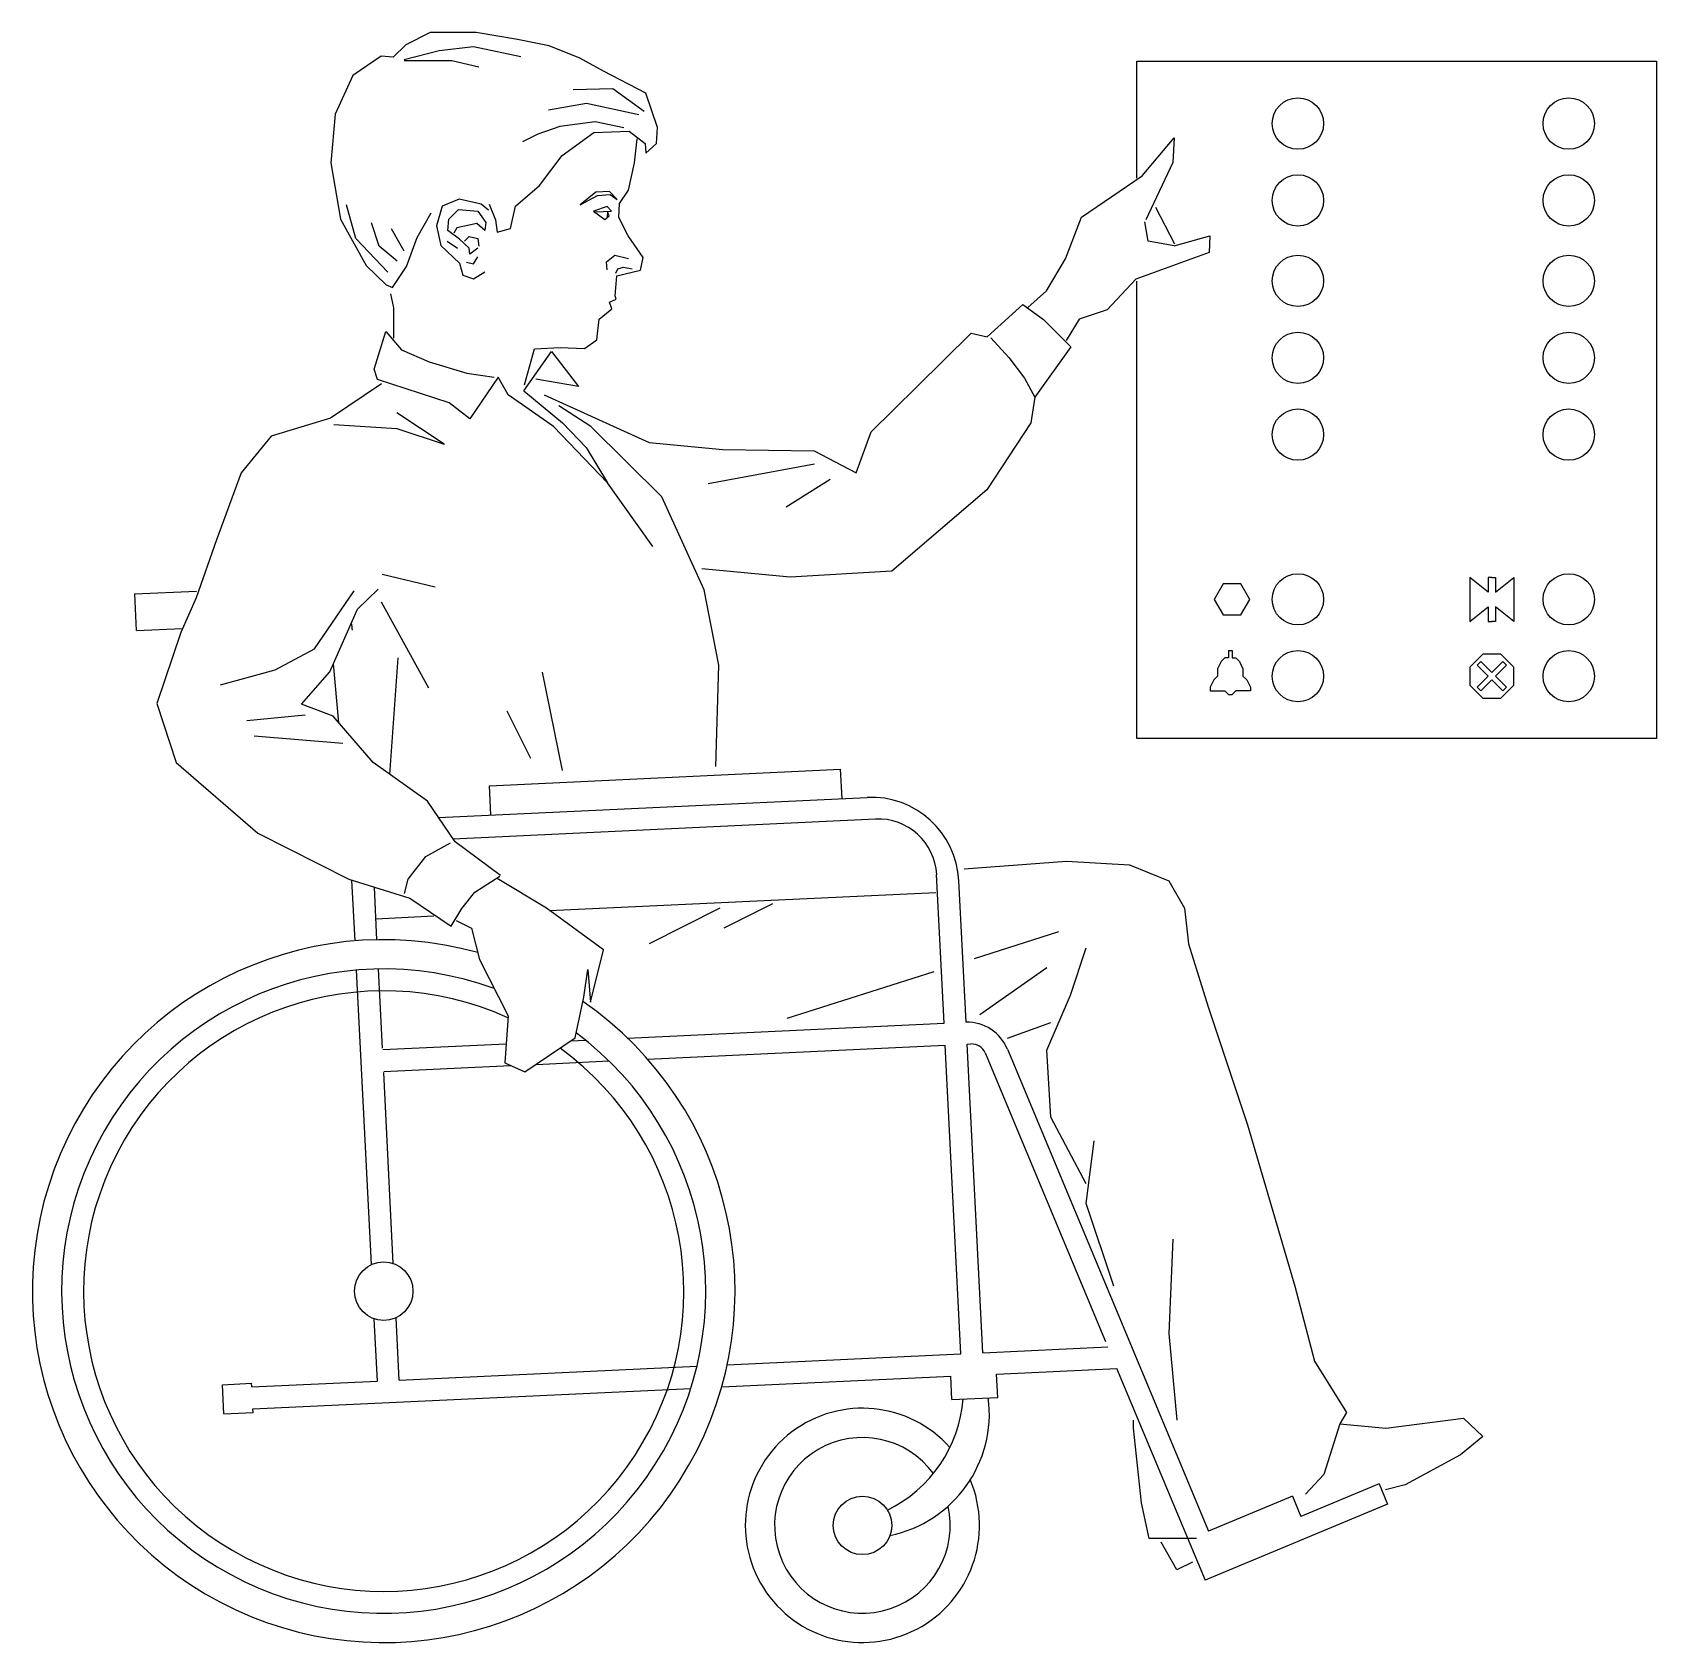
# Model space of a CAD drawing. Header units: millimetres. Extents: x -1444.24 to -1442.85, y 1863.94 to 1865.32.
import ezdxf

# ---------------------------------------------------------------- set-up
doc = ezdxf.new("R2010")
doc.units = ezdxf.units.MM
doc.header["$LTSCALE"] = 10
doc.layers.add('Humanos', color=2, linetype='Continuous')

msp = doc.modelspace()

# ---------------------------------------------------------------- linework, layer by layer
at = {"layer": 'Humanos'}
for p, q in [((-1443.9227, 1865.3068), (-1443.9333, 1865.2963)), ((-1443.9017, 1865.3173), (-1443.9227, 1865.3068)), ((-1443.8626, 1865.3173), (-1443.9017, 1865.3173)), ((-1443.8941, 1865.302), (-1443.8648, 1865.3055)), ((-1443.8648, 1865.3055), (-1443.8244, 1865.2969)), ((-1443.8273, 1865.3113), (-1443.8626, 1865.3173)), ((-1443.8003, 1865.306), (-1443.8273, 1865.3113)), ((-1443.774, 1865.2955), (-1443.8003, 1865.306)), ((-1443.9438, 1865.297), (-1443.9679, 1865.2805)), ((-1443.9333, 1865.2963), (-1443.9438, 1865.297)), ((-1443.9241, 1865.2943), (-1443.8941, 1865.302)), ((-1443.924, 1865.2935), (-1443.8834, 1865.2935)), ((-1443.8834, 1865.2935), (-1443.8602, 1865.2879)), ((-1443.7537, 1865.2843), (-1443.774, 1865.2955)), ((-1443.2983, 1865.1931), (-1443.2983, 1865.2928)), ((-1443.2983, 1865.2928), (-1442.8545, 1865.2928)), ((-1442.8545, 1865.2928), (-1442.8545, 1864.7146)), ((-1443.9679, 1865.2805), (-1443.9829, 1865.2475)), ((-1443.7176, 1865.2655), (-1443.7537, 1865.2843)), ((-1443.7459, 1865.2691), (-1443.7798, 1865.2685)), ((-1443.7192, 1865.25), (-1443.7459, 1865.2691)), ((-1443.7078, 1865.2362), (-1443.7176, 1865.2655)), ((-1443.7683, 1865.2566), (-1443.8009, 1865.2509)), ((-1443.7235, 1865.247), (-1443.7683, 1865.2566)), ((-1443.9829, 1865.2475), (-1443.9866, 1865.2062)), ((-1443.7911, 1865.2371), (-1443.8099, 1865.2306)), ((-1443.7609, 1865.2412), (-1443.7911, 1865.2371)), ((-1443.7364, 1865.236), (-1443.7609, 1865.2412)), ((-1443.7086, 1865.2227), (-1443.7078, 1865.2362)), ((-1443.8099, 1865.2306), (-1443.823, 1865.224)), ((-1443.789, 1865.2122), (-1443.7621, 1865.232)), ((-1443.7621, 1865.232), (-1443.7319, 1865.2332)), ((-1443.7319, 1865.2332), (-1443.7183, 1865.2227)), ((-1443.7273, 1865.206), (-1443.7252, 1865.2265)), ((-1443.7183, 1865.2227), (-1443.7176, 1865.2144)), ((-1443.7176, 1865.2144), (-1443.7086, 1865.2227)), ((-1443.2938, 1865.195), (-1443.2666, 1865.2275)), ((-1443.2666, 1865.2275), (-1443.2676, 1865.2063)), ((-1443.8085, 1865.1867), (-1443.789, 1865.2122)), ((-1443.9866, 1865.2062), (-1443.9784, 1865.1581)), ((-1443.7324, 1865.1827), (-1443.7273, 1865.206)), ((-1443.3456, 1865.1596), (-1443.2938, 1865.195)), ((-1443.2676, 1865.2063), (-1443.2906, 1865.1575)), ((-1443.829, 1865.1692), (-1443.8085, 1865.1867)), ((-1443.7603, 1865.1809), (-1443.7738, 1865.1702)), ((-1443.7488, 1865.1817), (-1443.7603, 1865.1809)), ((-1443.7421, 1865.1749), (-1443.7488, 1865.1817)), ((-1443.7401, 1865.1714), (-1443.7324, 1865.1827)), ((-1443.9652, 1865.1416), (-1443.9733, 1865.1702)), ((-1443.8916, 1865.1692), (-1443.8964, 1865.1522)), ((-1443.877, 1865.1751), (-1443.8916, 1865.1692)), ((-1443.8859, 1865.1581), (-1443.8777, 1865.1663)), ((-1443.8777, 1865.1663), (-1443.8611, 1865.1648)), ((-1443.8582, 1865.1709), (-1443.877, 1865.1751)), ((-1443.8521, 1865.1656), (-1443.8582, 1865.1709)), ((-1443.8514, 1865.1709), (-1443.8461, 1865.1573)), ((-1443.8333, 1865.1499), (-1443.829, 1865.1692)), ((-1443.7738, 1865.1702), (-1443.7589, 1865.1783)), ((-1443.7508, 1865.1688), (-1443.7623, 1865.1648)), ((-1443.7589, 1865.1783), (-1443.7481, 1865.1789)), ((-1443.7471, 1865.1648), (-1443.7508, 1865.1688)), ((-1443.7481, 1865.1789), (-1443.7421, 1865.1749)), ((-1443.7408, 1865.1595), (-1443.7401, 1865.1714)), ((-1443.2824, 1865.1681), (-1443.2661, 1865.137)), ((-1443.9784, 1865.1581), (-1443.9565, 1865.1183)), ((-1443.9455, 1865.135), (-1443.9519, 1865.1547)), ((-1443.913, 1865.1424), (-1443.901, 1865.1633)), ((-1443.8964, 1865.1522), (-1443.8927, 1865.1356)), ((-1443.8867, 1865.1483), (-1443.8859, 1865.1581)), ((-1443.8619, 1865.1543), (-1443.8791, 1865.1506)), ((-1443.8551, 1865.1483), (-1443.8619, 1865.1543)), ((-1443.8611, 1865.1648), (-1443.8544, 1865.1551)), ((-1443.8544, 1865.1551), (-1443.8551, 1865.1483)), ((-1443.8461, 1865.1573), (-1443.8446, 1865.1468)), ((-1443.7623, 1865.1648), (-1443.7526, 1865.1577)), ((-1443.7612, 1865.1643), (-1443.7471, 1865.1648)), ((-1443.7526, 1865.1577), (-1443.7489, 1865.1609)), ((-1443.7504, 1865.1642), (-1443.7508, 1865.1593)), ((-1443.7489, 1865.1609), (-1443.7504, 1865.1642)), ((-1443.7328, 1865.1438), (-1443.7408, 1865.1595)), ((-1443.3592, 1865.1242), (-1443.3456, 1865.1596)), ((-1443.2887, 1865.1393), (-1443.2914, 1865.1556)), ((-1443.938, 1865.1127), (-1443.9652, 1865.1416)), ((-1443.924, 1865.1306), (-1443.9349, 1865.1498)), ((-1443.922, 1865.1176), (-1443.913, 1865.1424)), ((-1443.8874, 1865.1393), (-1443.8784, 1865.1333)), ((-1443.8769, 1865.1409), (-1443.8867, 1865.1483)), ((-1443.8791, 1865.1506), (-1443.8815, 1865.1461)), ((-1443.8686, 1865.1333), (-1443.8769, 1865.1409)), ((-1443.8724, 1865.1393), (-1443.8686, 1865.1431)), ((-1443.8686, 1865.1431), (-1443.8611, 1865.1416)), ((-1443.8611, 1865.1416), (-1443.8604, 1865.1348)), ((-1443.8446, 1865.1468), (-1443.8333, 1865.1499)), ((-1443.7199, 1865.1252), (-1443.7328, 1865.1438)), ((-1443.2665, 1865.1351), (-1443.2887, 1865.1393)), ((-1443.2665, 1865.1351), (-1443.2361, 1865.1438)), ((-1443.2361, 1865.1438), (-1443.2366, 1865.1296)), ((-1443.93, 1865.122), (-1443.9455, 1865.135)), ((-1443.8927, 1865.1356), (-1443.8769, 1865.1205)), ((-1443.8679, 1865.128), (-1443.8686, 1865.1333)), ((-1443.8611, 1865.1333), (-1443.8679, 1865.128)), ((-1443.8649, 1865.1198), (-1443.8611, 1865.1258)), ((-1443.7512, 1865.1215), (-1443.7441, 1865.1271)), ((-1443.7441, 1865.1271), (-1443.7326, 1865.1244)), ((-1443.7221, 1865.1144), (-1443.7199, 1865.1252)), ((-1443.2366, 1865.1296), (-1443.2992, 1865.1068)), ((-1443.9565, 1865.1183), (-1443.9393, 1865.1018)), ((-1443.934, 1865.0995), (-1443.922, 1865.1176)), ((-1443.8769, 1865.1205), (-1443.8739, 1865.1101)), ((-1443.8709, 1865.1213), (-1443.8649, 1865.1198)), ((-1443.8649, 1865.1071), (-1443.8551, 1865.113)), ((-1443.7506, 1865.1147), (-1443.7512, 1865.1215)), ((-1443.7433, 1865.112), (-1443.7415, 1865.1155)), ((-1443.7423, 1865.1095), (-1443.7221, 1865.1144)), ((-1443.7415, 1865.1155), (-1443.7367, 1865.1171)), ((-1443.7367, 1865.1171), (-1443.7294, 1865.1156)), ((-1443.3755, 1865.0969), (-1443.3592, 1865.1242)), ((-1443.9393, 1865.1018), (-1443.934, 1865.0995)), ((-1443.8739, 1865.1101), (-1443.8649, 1865.1071)), ((-1443.7438, 1865.0926), (-1443.7423, 1865.1095)), ((-1443.3914, 1865.0826), (-1443.3755, 1865.0969)), ((-1443.2992, 1865.1068), (-1443.3238, 1865.0806)), ((-1443.2983, 1864.7146), (-1443.2983, 1865.1049)), ((-1443.9356, 1865.0942), (-1443.9331, 1865.0823)), ((-1443.7487, 1865.0871), (-1443.7431, 1865.0896)), ((-1443.7467, 1865.0815), (-1443.7487, 1865.0871)), ((-1443.7431, 1865.0896), (-1443.7438, 1865.0926)), ((-1443.4263, 1865.0576), (-1443.3956, 1865.0852)), ((-1443.3956, 1865.0852), (-1443.3781, 1865.0723)), ((-1443.9331, 1865.0823), (-1443.9331, 1865.0564)), ((-1443.7595, 1865.055), (-1443.7574, 1865.0727)), ((-1443.7574, 1865.0727), (-1443.7467, 1865.0815)), ((-1443.3781, 1865.0723), (-1443.3546, 1865.0489)), ((-1443.3477, 1865.0725), (-1443.3588, 1865.0545)), ((-1443.3238, 1865.0806), (-1443.3477, 1865.0725)), ((-1443.9498, 1865.0299), (-1443.9396, 1865.0621)), ((-1443.9396, 1865.0621), (-1443.9263, 1865.0464)), ((-1443.7701, 1865.0475), (-1443.7595, 1865.055)), ((-1443.4862, 1865.0148), (-1443.4399, 1865.0606)), ((-1443.4399, 1865.0606), (-1443.4263, 1865.0576)), ((-1443.4229, 1865.0567), (-1443.4076, 1865.0398)), ((-1443.9263, 1865.0464), (-1443.9027, 1865.0362)), ((-1443.8218, 1865.0114), (-1443.7982, 1865.045)), ((-1443.8212, 1865.0166), (-1443.8128, 1865.0472)), ((-1443.8128, 1865.0472), (-1443.7907, 1865.0485)), ((-1443.7982, 1865.045), (-1443.7751, 1865.0152)), ((-1443.7907, 1865.0485), (-1443.7701, 1865.0475)), ((-1443.3546, 1865.0489), (-1443.3855, 1865.006)), ((-1443.9469, 1865.0212), (-1443.9498, 1865.0299)), ((-1443.9027, 1865.0362), (-1443.8706, 1865.0265)), ((-1443.4076, 1865.0398), (-1443.3944, 1865.0221)), ((-1443.9434, 1865.0173), (-1443.9869, 1864.9882)), ((-1443.8857, 1865.0013), (-1443.9469, 1865.0212)), ((-1443.8706, 1865.0265), (-1443.8471, 1865.023)), ((-1443.8437, 1865.023), (-1443.8679, 1864.9874)), ((-1443.8352, 1865.008), (-1443.8437, 1865.023)), ((-1443.7751, 1865.0152), (-1443.8117, 1865.0215)), ((-1443.5252, 1864.9765), (-1443.4862, 1865.0148)), ((-1443.3944, 1865.0221), (-1443.3855, 1865.006)), ((-1443.8679, 1864.9874), (-1443.8857, 1865.0013)), ((-1443.7965, 1864.981), (-1443.8352, 1865.008)), ((-1443.8218, 1865.0114), (-1443.7887, 1864.984)), ((-1443.8045, 1865.0079), (-1443.7147, 1864.9673)), ((-1443.3855, 1865.006), (-1443.3888, 1864.984)), ((-1443.9869, 1864.9882), (-1444.0375, 1864.9726)), ((-1443.8899, 1864.9659), (-1443.9302, 1864.9927)), ((-1443.7646, 1864.9811), (-1443.7919, 1864.9986)), ((-1444.0375, 1864.9726), (-1444.0632, 1864.9413)), ((-1443.9841, 1864.9827), (-1443.9302, 1864.9793)), ((-1443.9302, 1864.9793), (-1443.8899, 1864.9659)), ((-1443.7505, 1864.933), (-1443.7965, 1864.981)), ((-1443.7887, 1864.984), (-1443.7687, 1864.9629)), ((-1443.7041, 1864.9209), (-1443.7646, 1864.9811)), ((-1443.538, 1864.9414), (-1443.5252, 1864.9765)), ((-1443.3888, 1864.984), (-1443.4265, 1864.9268)), ((-1443.7687, 1864.9629), (-1443.7505, 1864.933)), ((-1443.7147, 1864.9673), (-1443.652, 1864.9613)), ((-1443.652, 1864.9613), (-1443.5738, 1864.9603)), ((-1443.5738, 1864.9603), (-1443.538, 1864.9414)), ((-1443.5737, 1864.9489), (-1443.6645, 1864.9321)), ((-1444.0632, 1864.9413), (-1444.0843, 1864.8842)), ((-1443.7116, 1864.8784), (-1443.7505, 1864.933)), ((-1443.5603, 1864.9356), (-1443.5977, 1864.912)), ((-1443.6679, 1864.8414), (-1443.7041, 1864.9209)), ((-1443.4265, 1864.9268), (-1443.5077, 1864.8575)), ((-1444.0843, 1864.8842), (-1444.1018, 1864.8347)), ((-1443.8977, 1864.8438), (-1443.9427, 1864.8545)), ((-1443.5944, 1864.8524), (-1443.6698, 1864.8595)), ((-1443.5077, 1864.8575), (-1443.5944, 1864.8524)), ((-1444.154, 1864.8381), (-1444.1014, 1864.8403)), ((-1444.1527, 1864.8069), (-1444.154, 1864.8381)), ((-1444.1018, 1864.8347), (-1444.1148, 1864.805)), ((-1444.0006, 1864.7912), (-1443.9668, 1864.8406)), ((-1443.9639, 1864.8251), (-1443.9462, 1864.842)), ((-1443.6554, 1864.7771), (-1443.6679, 1864.8414)), ((-1443.9874, 1864.7714), (-1443.9639, 1864.8251)), ((-1443.9437, 1864.8314), (-1443.9033, 1864.7578)), ((-1444.1527, 1864.8069), (-1444.1135, 1864.8085)), ((-1444.1148, 1864.805), (-1444.1354, 1864.7445)), ((-1444.0343, 1864.7731), (-1444.0006, 1864.7912)), ((-1443.9797, 1864.7281), (-1443.9843, 1864.7784)), ((-1443.9362, 1864.6839), (-1443.9291, 1864.7836)), ((-1443.2202, 1864.7896), (-1443.217, 1864.7896)), ((-1443.0045, 1864.7803), (-1443.0077, 1864.7771)), ((-1443.0045, 1864.7803), (-1442.9952, 1864.7709)), ((-1442.9858, 1864.7803), (-1442.9952, 1864.7709)), ((-1442.9858, 1864.7803), (-1442.9827, 1864.7771)), ((-1444.081, 1864.7603), (-1444.0343, 1864.7731)), ((-1444.0116, 1864.7439), (-1443.9874, 1864.7714)), ((-1443.7889, 1864.6873), (-1443.8058, 1864.7713)), ((-1443.6578, 1864.6906), (-1443.6554, 1864.7771)), ((-1443.0077, 1864.7771), (-1442.9983, 1864.7678)), ((-1442.9983, 1864.7678), (-1443.0077, 1864.7584)), ((-1443.0045, 1864.7553), (-1442.9952, 1864.7646)), ((-1442.9858, 1864.7553), (-1442.9952, 1864.7646)), ((-1442.9827, 1864.7771), (-1442.992, 1864.7678)), ((-1442.992, 1864.7678), (-1442.9827, 1864.7584)), ((-1443.2202, 1864.7521), (-1443.217, 1864.7521)), ((-1443.0077, 1864.7584), (-1443.0045, 1864.7553)), ((-1442.9827, 1864.7584), (-1442.9858, 1864.7553)), ((-1444.1354, 1864.7445), (-1444.1187, 1864.694)), ((-1443.9846, 1864.7338), (-1444.0116, 1864.7439)), ((-1443.8159, 1864.6974), (-1443.8361, 1864.7378)), ((-1444.0086, 1864.7345), (-1444.0584, 1864.7298)), ((-1443.9505, 1864.694), (-1443.9846, 1864.7338)), ((-1444.052, 1864.7168), (-1443.9765, 1864.7105)), ((-1442.8545, 1864.7146), (-1443.2983, 1864.7146)), ((-1444.1187, 1864.694), (-1444.0491, 1864.6337)), ((-1443.9041, 1864.6612), (-1443.9505, 1864.694)), ((-1443.8511, 1864.6742), (-1443.5513, 1864.6883)), ((-1443.5501, 1864.6633), (-1443.5513, 1864.6883)), ((-1443.8499, 1864.6493), (-1443.8511, 1864.6742)), ((-1443.8806, 1864.6265), (-1443.9041, 1864.6612)), ((-1443.8946, 1864.6472), (-1443.5287, 1864.6643)), ((-1443.8823, 1864.629), (-1443.5216, 1864.6459)), ((-1444.0491, 1864.6337), (-1443.9714, 1864.5945)), ((-1443.9054, 1864.6139), (-1443.8845, 1864.6256)), ((-1443.8417, 1864.5977), (-1443.8806, 1864.6265)), ((-1443.9207, 1864.5945), (-1443.9054, 1864.6139)), ((-1443.4629, 1864.4715), (-1443.4693, 1864.5985)), ((-1443.4459, 1864.6033), (-1443.3584, 1864.61)), ((-1443.3584, 1864.61), (-1443.3046, 1864.6066)), ((-1443.3046, 1864.6066), (-1443.2709, 1864.5931)), ((-1443.9714, 1864.5945), (-1443.9192, 1864.5782)), ((-1443.966, 1864.5418), (-1443.9686, 1864.5936)), ((-1443.9473, 1864.5427), (-1443.9495, 1864.5876)), ((-1443.9238, 1864.5824), (-1443.9207, 1864.5945)), ((-1443.8636, 1864.5833), (-1443.8422, 1864.597)), ((-1443.8024, 1864.5696), (-1443.8445, 1864.595)), ((-1443.4441, 1864.4724), (-1443.4503, 1864.5932)), ((-1443.2709, 1864.5931), (-1443.2575, 1864.5696)), ((-1443.9192, 1864.5782), (-1443.8838, 1864.5544)), ((-1443.8747, 1864.5694), (-1443.8636, 1864.5833)), ((-1443.7538, 1864.5342), (-1443.8024, 1864.5696)), ((-1443.7998, 1864.5677), (-1443.4701, 1864.5831)), ((-1443.6544, 1864.5696), (-1443.7149, 1864.5394)), ((-1443.6096, 1864.5735), (-1443.651, 1864.5528)), ((-1443.2575, 1864.5696), (-1443.2541, 1864.5394)), ((-1443.9482, 1864.5607), (-1443.8988, 1864.5631)), ((-1443.8838, 1864.5544), (-1443.8747, 1864.5694)), ((-1443.8797, 1864.5592), (-1443.8664, 1864.5528)), ((-1443.8664, 1864.5528), (-1443.8596, 1864.5259)), ((-1443.3652, 1864.5495), (-1443.4372, 1864.5265)), ((-1443.7648, 1864.4895), (-1443.7538, 1864.5342)), ((-1443.355, 1864.4956), (-1443.3416, 1864.536)), ((-1443.2541, 1864.5394), (-1443.2373, 1864.4856)), ((-1443.952, 1864.2655), (-1443.9647, 1864.5168)), ((-1443.9426, 1864.4502), (-1443.946, 1864.5178)), ((-1443.8596, 1864.5259), (-1443.8353, 1864.4777)), ((-1443.7705, 1864.4938), (-1443.7672, 1864.5174)), ((-1443.7672, 1864.5174), (-1443.7648, 1864.4895)), ((-1443.4716, 1864.5155), (-1443.5972, 1864.4755)), ((-1443.4324, 1864.4789), (-1443.3752, 1864.5192)), ((-1443.7781, 1864.4589), (-1443.7705, 1864.4938)), ((-1443.3752, 1864.4486), (-1443.355, 1864.4956)), ((-1443.8353, 1864.4777), (-1443.8381, 1864.4376)), ((-1443.2373, 1864.4856), (-1443.2037, 1864.3847)), ((-1443.8209, 1864.4299), (-1443.7781, 1864.4589)), ((-1443.7333, 1864.4588), (-1443.4629, 1864.4715)), ((-1443.4088, 1864.4587), (-1443.3719, 1864.4721)), ((-1443.9423, 1864.449), (-1443.8369, 1864.454)), ((-1443.7816, 1864.4566), (-1443.7692, 1864.4571)), ((-1443.7161, 1864.4409), (-1443.4619, 1864.4528)), ((-1443.4486, 1864.1893), (-1443.4619, 1864.4528)), ((-1443.4432, 1864.4536), (-1443.44, 1864.4538)), ((-1443.4298, 1864.1902), (-1443.4432, 1864.4536)), ((-1443.4278, 1864.4461), (-1443.325, 1864.1997)), ((-1443.4088, 1864.4493), (-1443.2372, 1864.0379)), ((-1443.3719, 1864.3914), (-1443.3752, 1864.4486)), ((-1443.9415, 1864.4303), (-1443.8332, 1864.4354)), ((-1443.8381, 1864.4376), (-1443.8209, 1864.4299)), ((-1443.8113, 1864.4364), (-1443.7491, 1864.4393)), ((-1443.9333, 1864.2664), (-1443.9415, 1864.4295)), ((-1443.3416, 1864.3343), (-1443.3719, 1864.3914)), ((-1443.2037, 1864.3847), (-1443.1633, 1864.2469)), ((-1443.3416, 1864.3175), (-1443.3349, 1864.3712)), ((-1443.318, 1864.2469), (-1443.3416, 1864.3175)), ((-1443.2676, 1864.2872), (-1443.2709, 1864.2065)), ((-1443.1633, 1864.2469), (-1443.1465, 1864.183)), ((-1443.9469, 1864.166), (-1443.9496, 1864.2192)), ((-1443.9282, 1864.1669), (-1443.9309, 1864.2201)), ((-1443.4298, 1864.1902), (-1443.3231, 1864.1952)), ((-1443.2709, 1864.2065), (-1443.2642, 1864.1326)), ((-1443.6481, 1864.18), (-1443.4486, 1864.1893)), ((-1443.1465, 1864.183), (-1443.1194, 1864.1391)), ((-1443.9282, 1864.1669), (-1443.674, 1864.1788)), ((-1443.6528, 1864.161), (-1443.4573, 1864.1702)), ((-1443.4563, 1864.1503), (-1443.4573, 1864.1702)), ((-1443.4181, 1864.172), (-1443.3155, 1864.1768)), ((-1443.4171, 1864.1521), (-1443.4181, 1864.172)), ((-1443.3156, 1864.1771), (-1443.24, 1863.996)), ((-1444.0793, 1864.1629), (-1444.0544, 1864.1641)), ((-1444.0781, 1864.138), (-1444.0793, 1864.1629)), ((-1444.0542, 1864.161), (-1444.0544, 1864.1641)), ((-1444.0542, 1864.161), (-1443.9469, 1864.166)), ((-1444.0533, 1864.1422), (-1443.6793, 1864.1598)), ((-1444.0531, 1864.1391), (-1444.0533, 1864.1422)), ((-1443.4563, 1864.1503), (-1443.4171, 1864.1521)), ((-1444.0781, 1864.138), (-1444.0531, 1864.1391)), ((-1443.3012, 1864.1259), (-1443.3012, 1864.1326)), ((-1443.2945, 1864.062), (-1443.3012, 1864.1259)), ((-1443.1251, 1864.1296), (-1443.1386, 1864.0863)), ((-1443.1194, 1864.1391), (-1443.1251, 1864.1296)), ((-1443.1251, 1864.1296), (-1443.0856, 1864.1259)), ((-1443.0856, 1864.1259), (-1443.0195, 1864.1344)), ((-1443.0195, 1864.1344), (-1443.0029, 1864.1187)), ((-1443.0029, 1864.1187), (-1443.022, 1864.1029)), ((-1443.022, 1864.1029), (-1443.0691, 1864.0773)), ((-1443.1386, 1864.0863), (-1443.1542, 1864.0695)), ((-1443.0915, 1864.0783), (-1443.1583, 1864.0505)), ((-1443.0915, 1864.0783), (-1443.0843, 1864.061)), ((-1443.0691, 1864.0773), (-1443.0861, 1864.0731)), ((-1443.2878, 1864.0317), (-1443.2945, 1864.062)), ((-1443.0843, 1864.061), (-1443.24, 1863.996)), ((-1443.1655, 1864.0678), (-1443.2372, 1864.0379)), ((-1443.1655, 1864.0678), (-1443.1583, 1864.0505)), ((-1443.2474, 1864.0317), (-1443.2878, 1864.0317)), ((-1443.2642, 1864.0048), (-1443.2777, 1864.0284)), ((-1443.2508, 1864.0115), (-1443.2642, 1864.0048))]:
    msp.add_line(p, q, dxfattribs=at)
for points in [[(-1442.9952, 1864.8521), (-1442.9983, 1864.8521), (-1442.9983, 1864.8396), (-1443.0139, 1864.8521), (-1443.0139, 1864.8146), (-1442.9983, 1864.8271), (-1442.9983, 1864.8146), (-1442.9952, 1864.8146)], [(-1442.9952, 1864.8521), (-1442.992, 1864.8521), (-1442.992, 1864.8396), (-1442.9764, 1864.8521), (-1442.9764, 1864.8146), (-1442.992, 1864.8271), (-1442.992, 1864.8146), (-1442.9952, 1864.8146)], [(-1443.2202, 1864.7896), (-1443.2202, 1864.7834), (-1443.2233, 1864.7834), (-1443.2264, 1864.7803), (-1443.2295, 1864.774), (-1443.2295, 1864.7678), (-1443.2327, 1864.7646), (-1443.2358, 1864.7584), (-1443.2358, 1864.7553), (-1443.2233, 1864.7553), (-1443.2202, 1864.7521)], [(-1443.217, 1864.7896), (-1443.217, 1864.7834), (-1443.2139, 1864.7834), (-1443.2108, 1864.7803), (-1443.2077, 1864.774), (-1443.2077, 1864.7678), (-1443.2045, 1864.7646), (-1443.2014, 1864.7584), (-1443.2014, 1864.7553), (-1443.2139, 1864.7553), (-1443.217, 1864.7521)]]:
    msp.add_lwpolyline(points, dxfattribs=at)
for points in [[(-1443.2019, 1864.8334), (-1443.2095, 1864.8465), (-1443.2246, 1864.8465), (-1443.2322, 1864.8334), (-1443.2246, 1864.8203), (-1443.2095, 1864.8203)], [(-1442.9764, 1864.7755), (-1442.9874, 1864.7865), (-1443.0029, 1864.7865), (-1443.0139, 1864.7755), (-1443.0139, 1864.76), (-1443.0029, 1864.749), (-1442.9874, 1864.749), (-1442.9764, 1864.76)]]:
    msp.add_lwpolyline(points, close=True, dxfattribs=at)
for centre, radius in [((-1443.1608, 1865.2396), 0.0219), ((-1442.9295, 1865.2396), 0.0219), ((-1443.1608, 1865.174), 0.0219), ((-1442.9295, 1865.174), 0.0219), ((-1443.1608, 1865.1053), 0.0219), ((-1442.9295, 1865.1053), 0.0219), ((-1443.1608, 1865.0396), 0.0219), ((-1442.9295, 1865.0396), 0.0219), ((-1443.1608, 1864.974), 0.0219), ((-1442.9295, 1864.974), 0.0219), ((-1443.1608, 1864.8334), 0.0219), ((-1442.9295, 1864.8334), 0.0219), ((-1443.1608, 1864.7678), 0.0219), ((-1442.9295, 1864.7678), 0.0219), ((-1443.9415, 1864.2428), 0.025), ((-1443.5327, 1864.0428), 0.025)]:
    msp.add_circle(centre, radius, dxfattribs=at)
for centre, radius, start, end in [((-1444.0055, 1864.8036), 0.0375, 5.2648, 14.6393), ((-1443.5252, 1864.5894), 0.075, 2.9028, 92.6822), ((-1443.5192, 1864.5959), 0.05, 2.9028, 92.6822), ((-1443.9415, 1864.2428), 0.3, 74.4654, 55.4661), ((-1443.9415, 1864.2428), 0.275, 69.9385, 53.3166), ((-1443.9415, 1864.2428), 0.2563, 65.5534, 54.0289), ((-1443.4435, 1864.4349), 0.0375, 22.649, 91.0493), ((-1443.4394, 1864.4413), 0.0125, 22.649, 92.6822), ((-1443.5327, 1864.0428), 0.1, 41.6393, 22.9768), ((-1443.5616, 1864.1597), 0.1153, 295.8195, 355.559), ((-1443.5304, 1864.1382), 0.1061, 281.5019, 7.3448), ((-1443.5327, 1864.0428), 0.075, 36.1305, 12.7415)]:
    msp.add_arc(centre, radius, start, end, dxfattribs=at)

doc.saveas('drawing.dxf')
